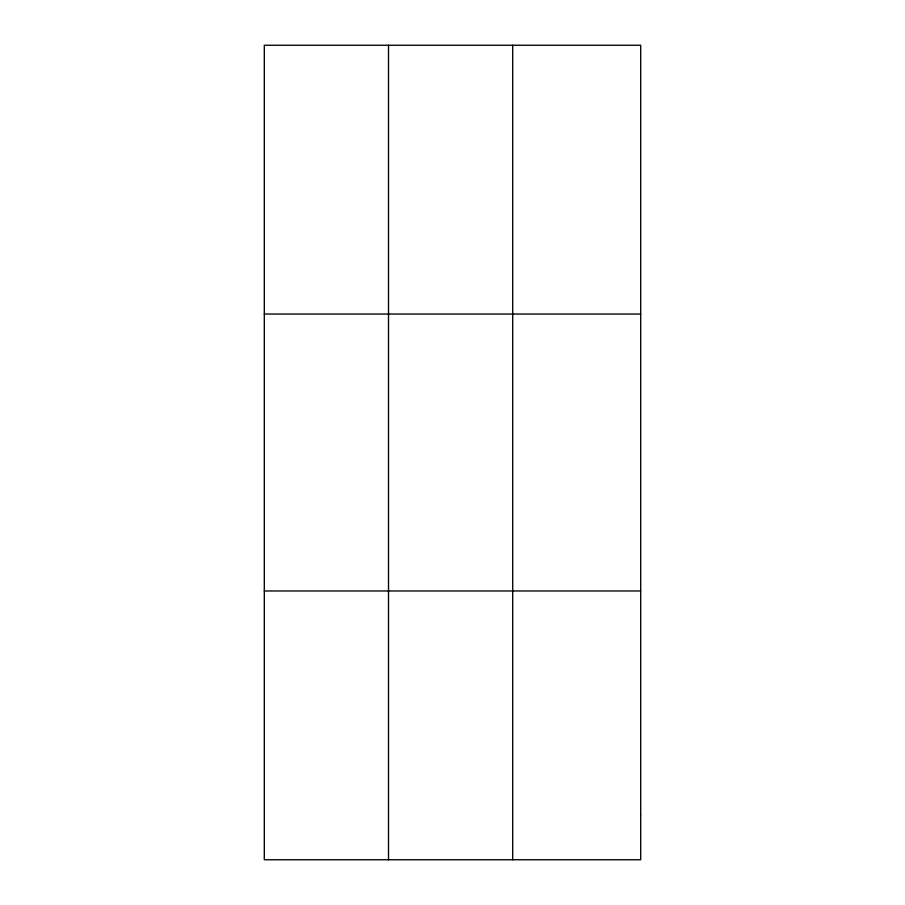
<?xml version="1.0" encoding="UTF-8"?>
<svg xmlns="http://www.w3.org/2000/svg" width="905" height="905" viewBox="0 0 905 905"><rect width="100%" height="100%" fill="white"/><g stroke="black" fill="none" stroke-linecap="round" stroke-linejoin="round"><path stroke-width="1.36" d="M388.517 45.25L388.517 859.75M512.716 45.25L512.716 859.75M264.305 314.035L640.695 314.035M264.305 590.965L640.695 590.965M640.695 814.952L640.695 859.75L264.305 859.75L264.305 45.25L640.695 45.25L640.695 814.952"/></g></svg>
